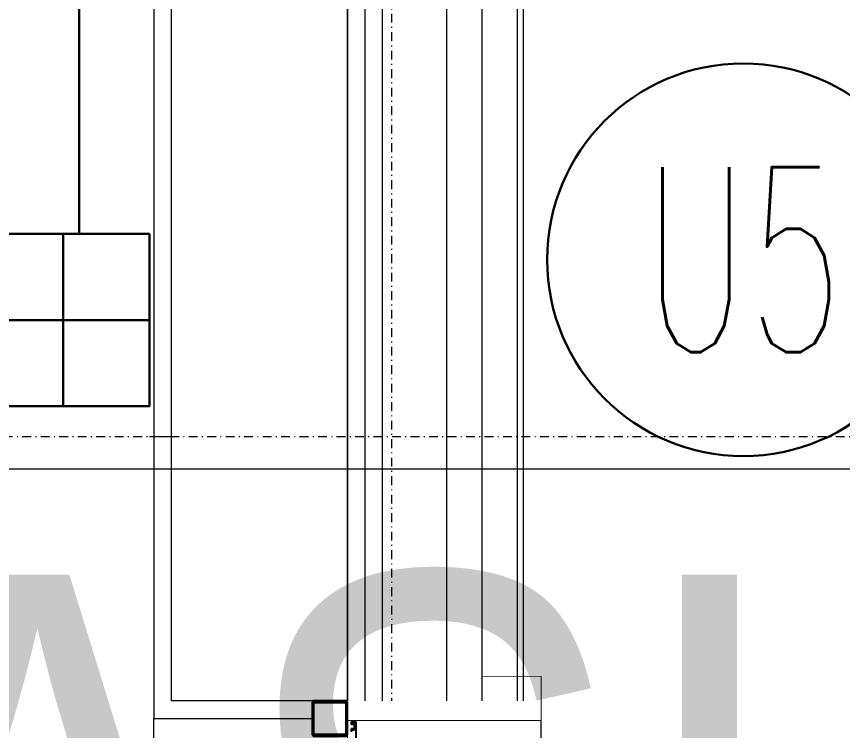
# Model space of a CAD drawing. Extents: x -9058 to 11890, y 0 to 6516.
# Drawn here: x 9817.5 to 9911.3, y 2532.5 to 2613.6 of the extents above; entities that cross this region are included whole.
import ezdxf
from ezdxf.enums import TextEntityAlignment as Align

# ---------------------------------------------------------------- set-up
doc = ezdxf.new("R2010")
doc.units = 0
doc.header["$MEASUREMENT"] = 0
doc.linetypes.add('DASHDOT', pattern=[1, 0.5, -0.25, 0, -0.25])
doc.linetypes.add('HIDDEN', pattern=[0.375, 0.25, -0.125])
doc.layers.get('0').update_dxf_attribs({"color": 9, "lineweight": 9})
for name, color, linetype, lineweight in [('00', 9, 'Continuous', 9), ('06D', 9, 'Continuous', 9), ('10', 9, 'Continuous', 9), ('11', 9, 'Continuous', 9), ('14', 9, 'Continuous', 9), ('21_mahal200', 9, 'Continuous', 9), ('21_mahal200 @ 20', 9, 'Continuous', 9), ('24', 9, 'DASHDOT', 9), ('33', 9, 'BATTING', 9), ('40A', 9, 'Continuous', 9), ('E-DUVARA MONTE PRİZ KUTUSU', 7, 'Continuous', 30), ('E-KABLO', 7, 'Continuous', 30), ('E-YAZI', 7, 'Continuous', 30)]:
    doc.layers.add(name, color=color, linetype=linetype, lineweight=lineweight)
doc.styles.add('Arial', font='arial.ttf', dxfattribs={"height": 2.5})
doc.styles.add('E-YAZI', font='txttw.shx')
doc.styles.add('MuuM_TEXT-STANDART', font='ARIALN.TTF')
doc.linetypes.add('BATTING', pattern='A,0.0001,-0.1,[134,ltypeshp.shx,S=0.1,R=0,X=-0.1,Y=0],-0.2,[134,ltypeshp.shx,S=0.1,R=180,X=0.1,Y=0],-0.1', length=0.4001)

# ---------------------------------------------------------------- blocks, each defined once
blk = doc.blocks.new('0a_roomno2')
blk.add_lwpolyline([(30, -16), (0, -16), (0, 0), (30, 0)], close=True)
blk.add_lwpolyline([(0, 0), (30, 0)])
at = {"layer": '40A'}
blk.add_lwpolyline([(0, 0), (30, 0)], dxfattribs=at)
at = {"style": 'Arial'}
blk.add_attdef('ODANO', (0, 1.505), '', height=3, dxfattribs=at)
blk.add_attdef('MEKANADI', text='', height=3, dxfattribs=at).set_placement((0.525, -4.75), align=Align.BOTTOM_LEFT)
at = {"style": 'MuuM_TEXT-STANDART', "width": 0.6}
for tag, p in [('YER01', (15, -7)), ('TAVAN01', (20.625, -7)), ('DUVAR01', (26.25, -7)), ('YER02', (15, -10.375)), ('TAVAN02', (20.625, -10.375)), ('DUVAR02', (26.25, -10.375)), ('YER03', (15, -13.75)), ('TAVAN03', (20.625, -13.75)), ('DUVAR03', (26.25, -13.75))]:
    blk.add_attdef(tag, text='', height=2.25, dxfattribs=at).set_placement(p, align=Align.MIDDLE_CENTER)
at = {"style": 'MuuM_TEXT-STANDART'}
blk.add_attdef('M2', text='', height=2.25, dxfattribs=at).set_placement((1.3231, -7.8046), align=Align.MIDDLE_LEFT)
at = {"style": 'MuuM_TEXT-STANDART', "width": 0.6}
blk.add_attdef('TEMIZTAVANYUKSEKLIGI', text='', height=2.25, dxfattribs=at).set_placement((2.7, -13.1619), align=Align.MIDDLE_LEFT)
blk = doc.blocks.new('*U1289')
at = {"layer": '21_mahal200 @ 20'}
ref = blk.add_blockref('0a_roomno2', (9365.999, 2562.203), dxfattribs=dict(at, xscale=20, yscale=20, zscale=20))
ref.add_attrib('MEKANADI', 'SAT.MÜD.ODASI', dxfattribs={"layer": '0', "height": 60, "style": 'Arial', "width": 0.8}).set_placement((9376.499, 2472.203), align=Align.BOTTOM_LEFT)
blk = doc.blocks.new('P-DOG-PORSCHE')
at = {"layer": '06D'}
for points in [[(-117.783, 24), (-2.217, 24)], [(-118, -20), (-2, -20)]]:
    blk.add_lwpolyline(points, dxfattribs=at)
at = {"layer": '10', "const_width": 0.1}
blk.add_lwpolyline([(4.783, 17.3), (2.783, 17.3), (2.783, 24), (-2.217, 24), (-2.217, 2), (-4.569, 2)], dxfattribs=at)
at = {"layer": '10', "lineweight": 25, "ltscale": 0.5}
blk.add_lwpolyline([(-3.527, 2.464), (-3.217, 2.464, 0.414214), (-3.147, 2.534), (-3.147, 2.554, 0.414214), (-3.157, 2.564), (-3.257, 2.564, -0.414214), (-3.307, 2.614), (-3.307, 2.734, -0.414214), (-3.257, 2.784), (-2.587, 2.784, -0.414214), (-2.537, 2.734), (-2.537, 2.614, -0.414214), (-2.587, 2.564), (-2.687, 2.564, 0.414214), (-2.697, 2.554), (-2.697, 2.534, 0.414214), (-2.627, 2.464), (-2.407, 2.464, 0.414214), (-2.397, 2.474), (-2.397, 2.954, 0.414214), (-2.407, 2.964), (-10.387, 2.964, 0.414214)], format="xyb", dxfattribs=at)
blk.add_lwpolyline([(0, -1.8, -0.414214), (-0.2, -2), (-3.8, -2, -0.414214), (-4, -1.8), (-4, 1.8, -0.414214), (-3.8, 2), (-0.2, 2, -0.414214), (0, 1.8)], format="xyb", close=True, dxfattribs=at)
blk.add_lwpolyline([(-0.2, -1.8), (-0.2, 1.8), (-3.8, 1.8), (-3.8, -1.8)], close=True, dxfattribs=at)
at = {"layer": '14'}
blk.add_lwpolyline([(-2, -20), (-2, -2)], dxfattribs=at)
blk = doc.blocks.new('10_DUVARA MONTE PRİZ KUTUSU')
at = {"layer": 'E-DUVARA MONTE PRİZ KUTUSU', "color": 4}
for p, q in [((0, 24.48), (0, -24.48)), ((24.48, 0), (-24.48, 0))]:
    blk.add_line(p, q, dxfattribs=at)
blk.add_lwpolyline([(-24.48, -24.48), (24.48, -24.48), (24.48, 24.48), (-24.48, 24.48)], close=True, dxfattribs=at)

msp = doc.modelspace()

# ---------------------------------------------------------------- linework, layer by layer
at = {"layer": '00'}
msp.add_lwpolyline([(9835.058, 2535.873), (9835.058, 2567.873), (9835.058, 2751.435), (9835.058, 2775.873), (9855.058, 2775.873), (9855.058, 2567.873), (9855.058, 2535.873), (9835.058, 2535.873)], dxfattribs=at)
at = {"layer": '06D'}
for points in [[(9859.058, 2535.873), (9859.058, 2775.873)], [(9866.358, 2535.873), (9866.358, 2775.873)], [(9870.358, 2535.873), (9870.358, 2775.873)], [(9855.058, 2535.873), (9855.058, 2773.79)]]:
    msp.add_lwpolyline(points, dxfattribs=at)
at = {"layer": '10'}
for points in [[(9874.358, 2535.873), (9874.358, 2770.873)], [(9875.058, 2535.873), (9875.058, 2770.873)]]:
    msp.add_lwpolyline(points, dxfattribs=at)
at = {"layer": '11'}
msp.add_lwpolyline([(9832.558, 2565.873), (9835.058, 2565.873)], dxfattribs=at)
at = {"layer": '14'}
msp.add_lwpolyline([(9833.058, 2777.873), (9833.058, 2533.873)], dxfattribs=at)
at = {"layer": '24', "ltscale": 2}
for points in [[(9755.058, 4008.373), (9755.058, 3968.373), (9855.058, 3968.373), (9855.058, 2535.873)], [(9960.058, 4008.373), (9960.058, 3968.373), (9860.058, 3968.373), (9860.058, 2535.873)], [(7012.529, 2565.873), (10535.058, 2565.873)]]:
    msp.add_lwpolyline(points, dxfattribs=at)
at = {"layer": '33', "ltscale": 0.2, "flags": 128}
msp.add_lwpolyline([(9857.058, 2535.873), (9857.058, 2775.873)], dxfattribs=at)
at = {"layer": 'E-KABLO', "color": 7, "linetype": 'Continuous'}
msp.add_circle((9900.018, 2585.946, 0), 22.282, dxfattribs=at)
at = {"layer": 'E-YAZI', "color": 4}
msp.add_line((9824.568, 2756.918), (9824.568, 2588.894), dxfattribs=at)

# ---------------------------------------------------------------- block references
at = {"xscale": -1, "rotation": 270}
msp.add_blockref('P-DOG-PORSCHE', (9853.058, 2535.873), dxfattribs=at)
at = {"layer": '21_mahal200', "color": 6, "linetype": 'HIDDEN'}
msp.add_blockref('*U1289', (0, 0), dxfattribs=at)
at = {"layer": 'E-DUVARA MONTE PRİZ KUTUSU', "color": 3, "xscale": 0.4, "yscale": 0.4, "zscale": 0.4, "rotation": 180}
msp.add_blockref('10_DUVARA MONTE PRİZ KUTUSU', (9822.765, 2579.102), dxfattribs=at)

# ---------------------------------------------------------------- texts
at = {"layer": 'E-KABLO', "color": 3, "linetype": 'Continuous', "style": 'E-YAZI', "width": 0.6}
msp.add_text('U5', height=21, dxfattribs=at).set_placement((9900.018, 2585.946, 0), align=Align.MIDDLE_CENTER)

doc.saveas('drawing.dxf')
